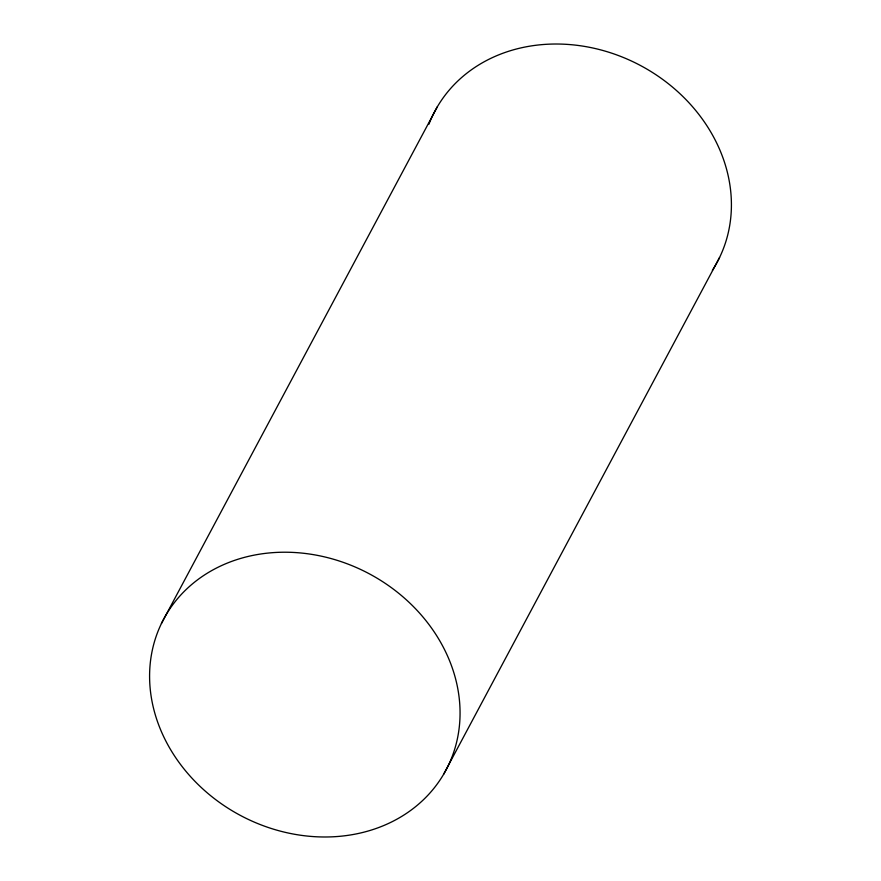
<?xml version="1.0" encoding="UTF-8"?>
<svg xmlns="http://www.w3.org/2000/svg" width="881" height="881" viewBox="0 0 881 881"><rect width="100%" height="100%" fill="white"/><g stroke="black" fill="none" stroke-linecap="round" stroke-linejoin="round"><path stroke-width="1.32" d="M161.443 623.462L437.416 106.645M443.584 774.355A160.078 136.929 28.1 0 0 295.719 552.574A160.078 136.929 28.1 0 0 175.165 756.878A160.078 136.929 28.1 0 0 443.584 774.355L719.557 257.538M428.926 124.243A160.078 136.929 28.1 0 1 638.251 64.346A160.078 136.929 28.1 0 1 712.366 270.313"/></g></svg>
